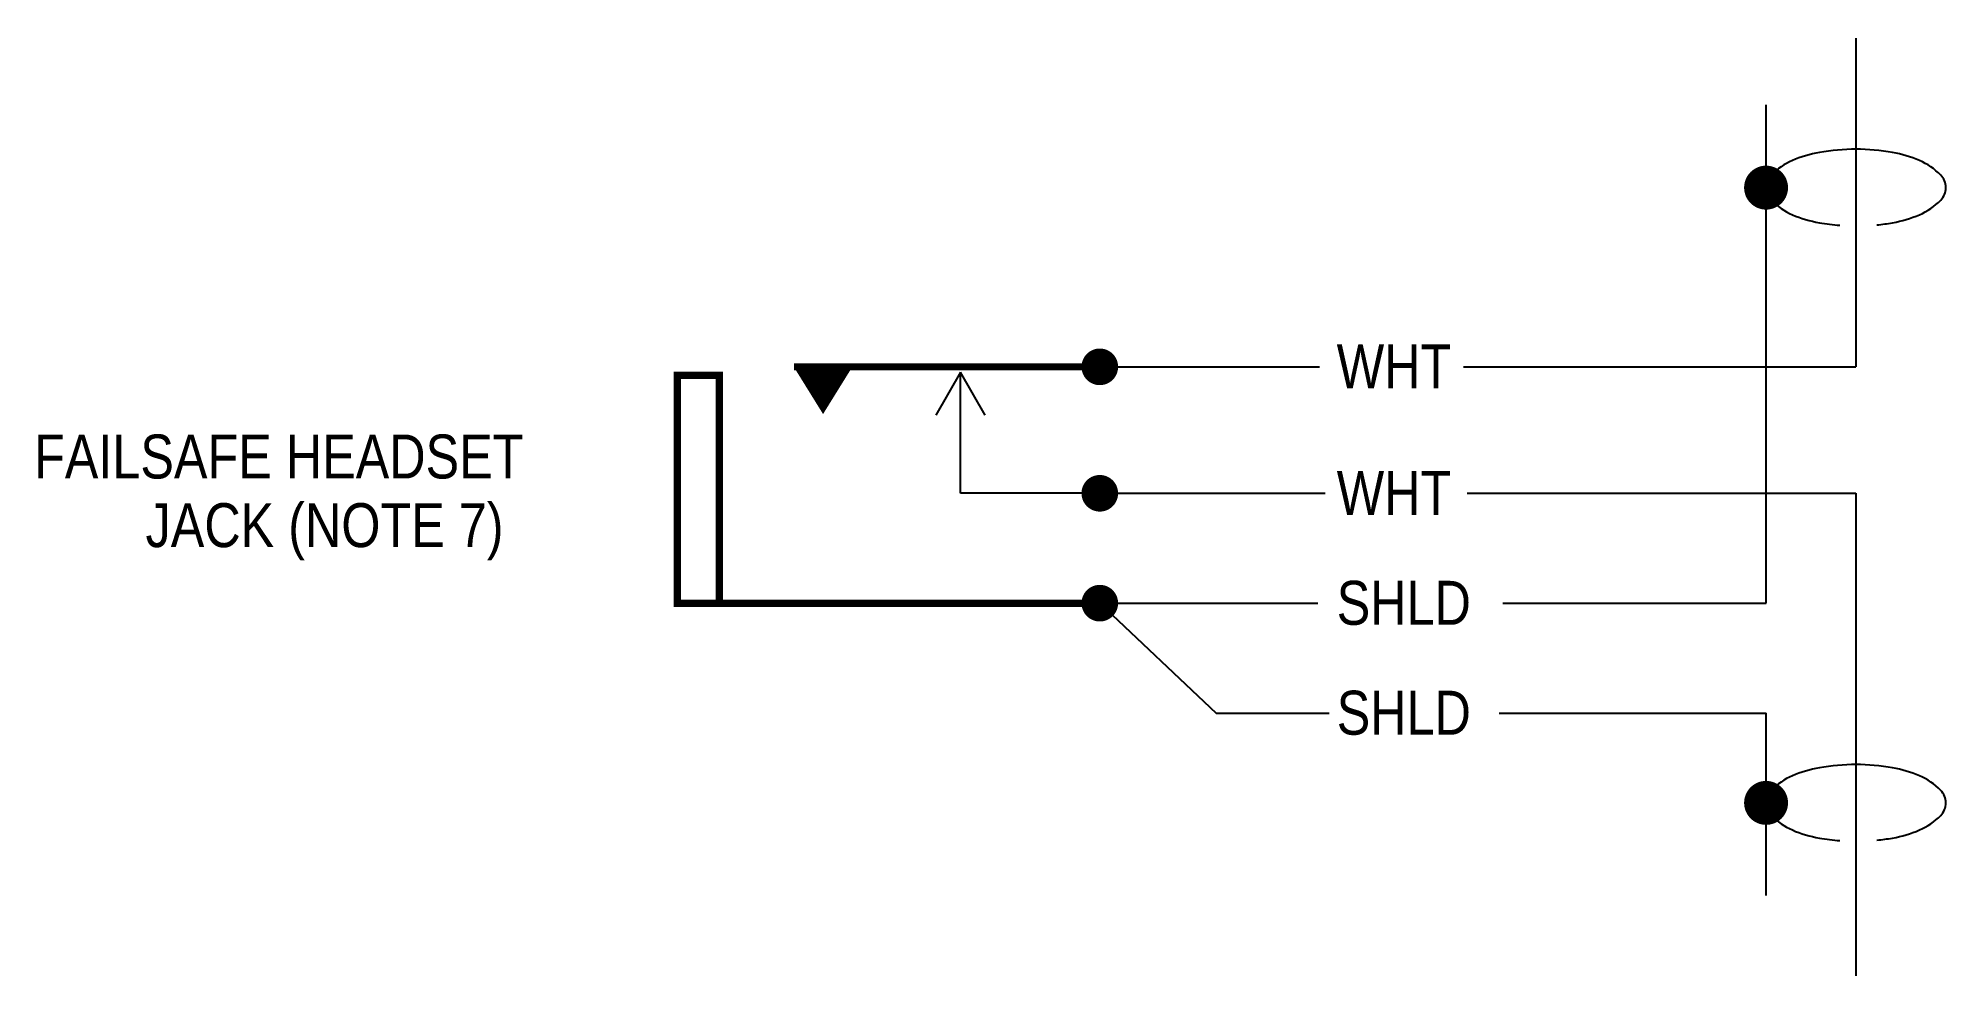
# Model space of a CAD drawing. Header units: inches. Extents: x 15.04 to 17.64, y 13.9 to 15.18.
import ezdxf

# ---------------------------------------------------------------- set-up
doc = ezdxf.new("R2010")
doc.units = ezdxf.units.IN
doc.header["$MEASUREMENT"] = 0
doc.styles.get("Standard").update_dxf_attribs({"font": 'technic_.ttf'})

# ---------------------------------------------------------------- blocks, each defined once
blk = doc.blocks.new('DOT')
at = {"const_width": 0.03}
blk.add_lwpolyline([(-0.015, 0, 1), (0.015, 0, 1)], format="xyb", close=True, dxfattribs=at)

msp = doc.modelspace()

# ---------------------------------------------------------------- linework, layer by layer
for p, q in [((17.5211, 15.1838), (17.5211, 14.7352)), ((17.3984, 14.4126), (17.3984, 15.0928)), ((16.2984, 14.5626), (16.2984, 14.7278)), ((16.4886, 14.7352), (16.7888, 14.7352)), ((16.9853, 14.7352), (17.5211, 14.7352)), ((16.4886, 14.5626), (16.2984, 14.5626)), ((16.4886, 14.5626), (16.7965, 14.5626)), ((16.9904, 14.5626), (17.5211, 14.5626)), ((17.5211, 14.5626), (17.5211, 13.9039)), ((16.4886, 14.4126), (16.7862, 14.4126)), ((16.4886, 14.4126), (16.6476, 14.2626)), ((17.0389, 14.4126), (17.3984, 14.4126)), ((16.6476, 14.2626), (16.8016, 14.2626)), ((17.0338, 14.2626), (17.3984, 14.2626)), ((17.3984, 14.0135), (17.3984, 14.2626))]:
    msp.add_line(p, q)
at = {"color": 7}
for p, q in [((16.2984, 14.7278), (16.2645, 14.6691)), ((16.3322, 14.6691), (16.2984, 14.7278))]:
    msp.add_line(p, q, dxfattribs=at)
for points, format in [([(17.5211, 15.0322, 0.043721), (17.4712, 15.0278, 0.05711), (17.4343, 15.0168, 0.099528), (17.4053, 14.9969, 0.19518), (17.3984, 14.9798, 0.19518), (17.4053, 14.9628, 0.099528), (17.4343, 14.9428, 0.05711), (17.4712, 14.9319, 0.024589), (17.4992, 14.9284, 0.043721)], "xyb"), ([(17.5496, 14.9289, 0.018892), (17.5711, 14.9319, 0.05711), (17.6079, 14.9428, 0.099528), (17.6369, 14.9628, 0.19518), (17.6439, 14.9798, 0.19518), (17.6369, 14.9969, 0.099528), (17.6079, 15.0168, 0.05711), (17.5711, 15.0278, 0.043721), (17.5211, 15.0322, 0.043721)], "xyb"), ([(16.1107, 14.7352, 0.08, 0, 0), (16.1107, 14.6707, 0, 0, 0)], "xyseb"), ([(17.5211, 14.1923, 0.043721), (17.4712, 14.1879, 0.05711), (17.4343, 14.177, 0.099528), (17.4053, 14.1571, 0.19518), (17.3984, 14.14, 0.19518), (17.4053, 14.1229, 0.099528), (17.4343, 14.103, 0.05711), (17.4712, 14.092, 0.024589), (17.4992, 14.0885, 0.043721)], "xyb"), ([(17.5496, 14.0891, 0.018892), (17.5711, 14.092, 0.05711), (17.6079, 14.103, 0.099528), (17.6369, 14.1229, 0.19518), (17.6439, 14.14, 0.19518), (17.6369, 14.1571, 0.099528), (17.6079, 14.177, 0.05711), (17.5711, 14.1879, 0.043721), (17.5211, 14.1923, 0.043721)], "xyb")]:
    msp.add_lwpolyline(points, format=format)
at = {"const_width": 0.025}
for points in [[(16.5011, 14.7352, 1), (16.4761, 14.7352, 1)], [(16.5011, 14.5626, -1), (16.4761, 14.5626, -1)], [(16.5011, 14.4126, -1), (16.4761, 14.4126, -1)]]:
    msp.add_lwpolyline(points, format="xyb", close=True, dxfattribs=at)
at = {"const_width": 0.01}
for points in [[(15.9689, 14.4126), (15.9689, 14.7238), (15.9119, 14.7238), (15.9119, 14.4126), (16.4886, 14.4126)], [(16.0711, 14.7352), (16.4886, 14.7352)]]:
    msp.add_lwpolyline(points, dxfattribs=at)

# ---------------------------------------------------------------- block references
at = {"rotation": 270}
for p in [(17.3984, 14.9798), (17.3984, 14.14)]:
    msp.add_blockref('DOT', p, dxfattribs=at)

# ---------------------------------------------------------------- texts
for s, p in [('WHT', (16.8121, 14.7057)), ('FAILSAFE HEADSET', (15.0333, 14.5828)), ('WHT', (16.8121, 14.5331)), ('JACK (NOTE 7)', (15.1856, 14.4891)), ('SHLD', (16.8121, 14.3831)), ('SHLD', (16.8121, 14.2331))]:
    msp.add_text(s, height=0.06).set_placement(p)

doc.saveas('drawing.dxf')
